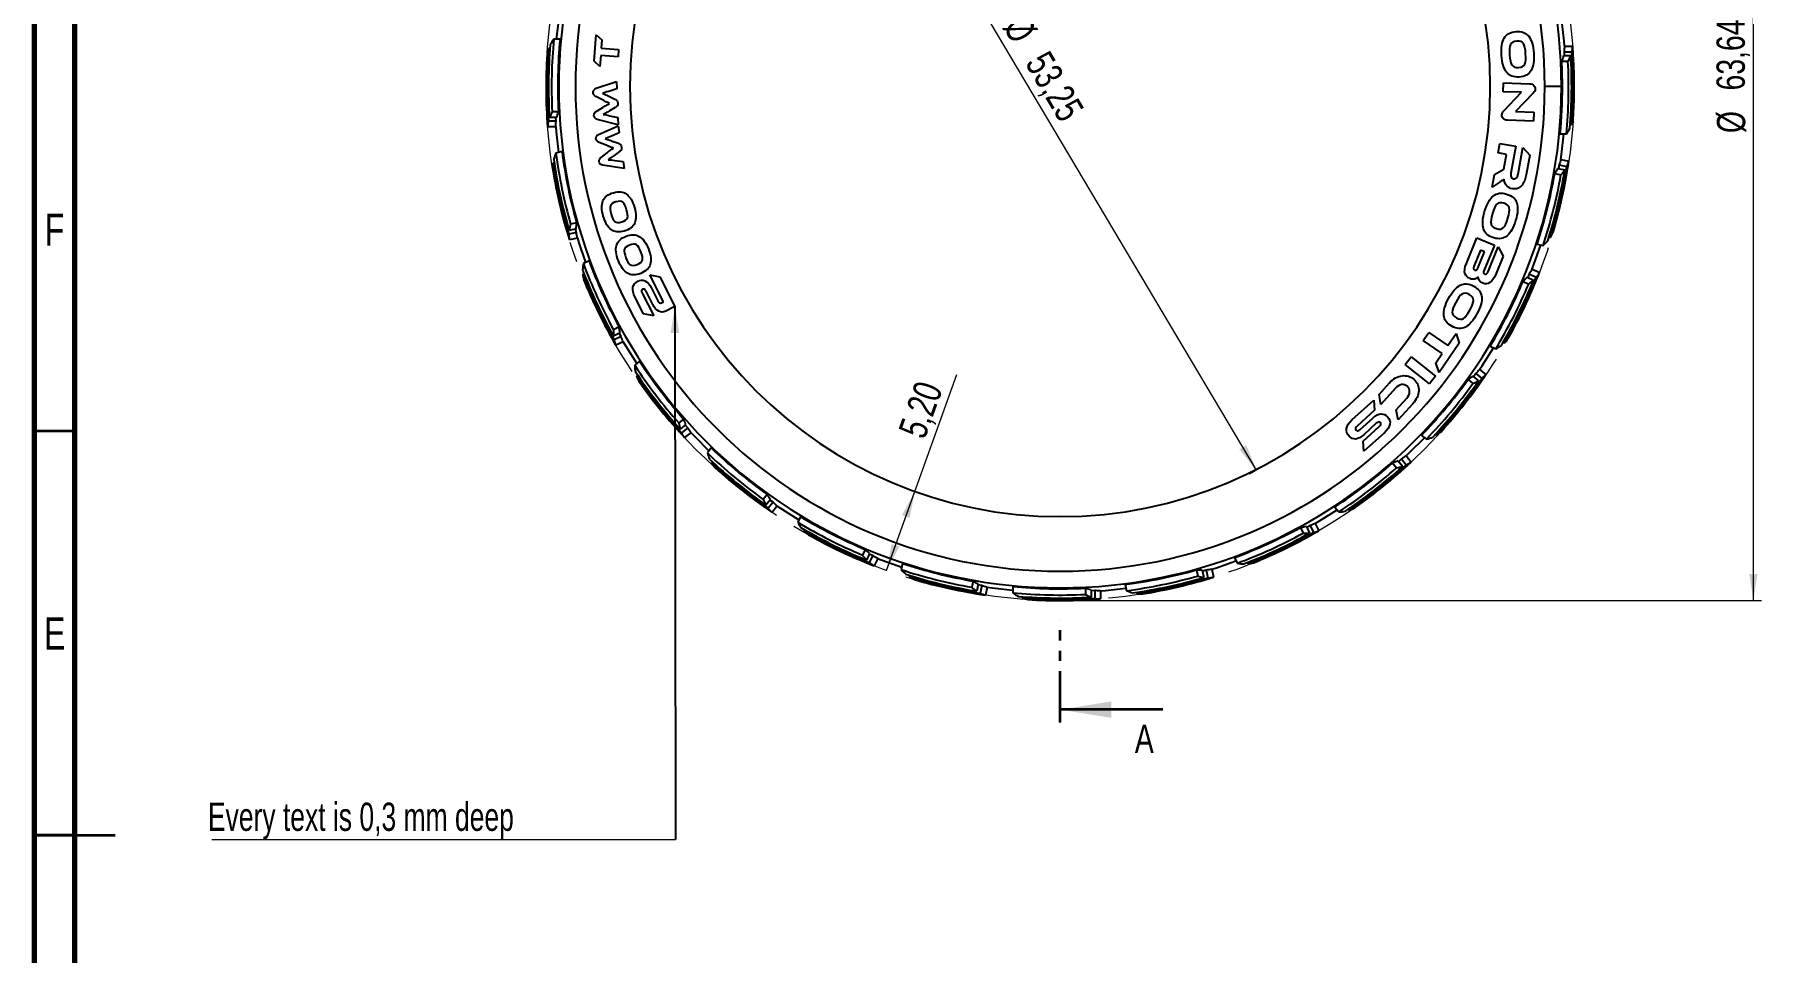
# Model space of a CAD drawing. Header units: millimetres. Extents: x 15 to 589, y 5 to 415.
# Drawn here: x 15 to 228.8, y 195.5 to 309.1 of the extents above; entities that cross this region are included whole.
import ezdxf

# ---------------------------------------------------------------- set-up
doc = ezdxf.new("R2010")
doc.units = ezdxf.units.MM
doc.linetypes.add('CENTERX2', pattern=[20.32, 12.7, -2.54, 2.54, -2.54])
doc.linetypes.add('PHANTOM', pattern=[12.7, 6.35, -1.27, 1.27, -1.27, 1.27, -1.27])
doc.styles.add('SLDTEXTSTYLE0', font='TXT', dxfattribs={"width": 0.75})
doc.styles.add('SLDTEXTSTYLE4', font='TXT', dxfattribs={"width": 0.7})
doc.dimstyles.new('SLDDIMSTYLE0', dxfattribs={"dimtxt": 3.5, "dimasz": 3.302, "dimexe": 0, "dimexo": 0.0625, "dimgap": 0.875, "dimtad": 1, "dimlfac": 0.5, "dimrnd": 1e-09, "dimzin": 12, "dimdsep": 46, "dimtxsty": 'SLDTEXTSTYLE0', "dimsah": 1, "dimcen": 0.09, "dimadec": 0, "dimazin": 3, "dimtfac": 1, "dimtofl": 0, "dimtmove": 0, "dimatfit": 3, "dimfxl": 0, "dimfrac": 2, "dimtolj": 1, "dimtzin": 12, "dimarcsym": 0})
doc.dimstyles.new('SLDDIMSTYLE1', dxfattribs={"dimtxt": 0.18, "dimasz": 3.302, "dimexe": 0, "dimexo": 0.0625, "dimgap": 0, "dimtad": 0, "dimtih": 1, "dimtoh": 1, "dimdec": 0, "dimrnd": 1e-09, "dimzin": 0, "dimdsep": 46, "dimtxsty": 'Standard', "dimsah": 1, "dimcen": 0.09, "dimadec": 0, "dimazin": 0, "dimtfac": 3.302, "dimtdec": 0, "dimtofl": 0, "dimtmove": 0, "dimatfit": 3, "dimfxl": 0, "dimfrac": 2, "dimtolj": 1, "dimtzin": 0, "dimarcsym": 0})

# ---------------------------------------------------------------- blocks, each defined once
blk = doc.blocks.new('_D')
at = {"color": 7, "linetype": 'Continuous', "lineweight": 0}
for p, q in [((142.96, 366.32), (228.79, 366.32)), ((227.79, 239.04), (227.79, 366.32)), ((142.96, 239.04), (228.79, 239.04))]:
    blk.add_line(p, q, dxfattribs=at)
at = {"color": 7, "linetype": 'Continuous', "lineweight": 18}
for points in [[(227.79, 366.32), (227.28, 363.02), (228.3, 363.02)], [(227.79, 239.04), (228.3, 242.34), (227.28, 242.34)]]:
    blk.add_solid(points, dxfattribs=at)
at = {"color": 7, "linetype": 'Continuous', "lineweight": 18, "char_height": 3.5, "attachment_point": 1, "rotation": 90, "style": 'SLDTEXTSTYLE0'}
for s, insert in [('63,64', (223.23, 302.2)), ('%%c', (223.28, 296.92))]:
    blk.add_mtext(s, dxfattribs=dict(at, insert=insert))
blk = doc.blocks.new('_D_1')
at = {"color": 7, "linetype": 'Continuous', "lineweight": 0}
for q in [(129.18, 267.05), (123.98, 252.56)]:
    blk.add_line((120.47, 242.78), q, dxfattribs=at)
at = {"color": 7, "linetype": 'Continuous', "lineweight": 18}
for points in [[(123.98, 252.56), (122.39, 249.62), (123.35, 249.28)], [(120.47, 242.78), (122.07, 245.71), (121.11, 246.06)]]:
    blk.add_solid(points, dxfattribs=at)
at = {"color": 7, "linetype": 'Continuous', "lineweight": 18, "insert": (121.88, 260.05), "char_height": 3.5, "attachment_point": 1, "rotation": 70.2644, "style": 'SLDTEXTSTYLE0'}
blk.add_mtext('5,20', dxfattribs=at)
blk = doc.blocks.new('_D_2')
at = {"color": 7, "linetype": 'Continuous', "lineweight": 0}
for p, q in [((113.9, 347.95), (111.01, 346.23)), ((166.27, 255.18), (111.87, 346.74)), ((168.31, 256.39), (165.41, 254.67))]:
    blk.add_line(p, q, dxfattribs=at)
at = {"color": 7, "linetype": 'Continuous', "lineweight": 18}
for points in [[(111.87, 346.74), (113.12, 343.64), (113.99, 344.16)], [(166.27, 255.18), (165.02, 258.28), (164.15, 257.76)]]:
    blk.add_solid(points, dxfattribs=at)
at = {"color": 7, "linetype": 'Continuous', "lineweight": 18, "char_height": 3.5, "attachment_point": 1, "rotation": 300.7193, "style": 'SLDTEXTSTYLE0'}
for s, insert in [('%%c', (137.83, 311.88)), ('53,25', (140.57, 307.37))]:
    blk.add_mtext(s, dxfattribs=dict(at, insert=insert))
blk = doc.blocks.new('SW_NOTE_0_2')
at = {"color": 0, "linetype": 'Continuous', "lineweight": 0}
blk.add_line((-57.42, 0), (0, 0), dxfattribs=at)
at = {"color": 0, "linetype": 'Continuous', "lineweight": 0, "insert": (-57.89, 4.57), "char_height": 3.5, "attachment_point": 1, "style": 'SLDTEXTSTYLE4'}
blk.add_mtext('Every text is 0,3 mm deep', dxfattribs=at)

msp = doc.modelspace()

# ---------------------------------------------------------------- linework, layer by layer
at = {"color": 7, "linetype": 'Continuous', "lineweight": 70}
for p, q in [((15, 5), (15, 415)), ((20, 10), (20, 410))]:
    msp.add_line(p, q, dxfattribs=at)
at = {"color": 7, "linetype": 'Continuous', "lineweight": 25}
for p, q in [((80.05793, 308.55), (79.28216, 308.55)), ((84.27915, 305.81695), (84.53548, 309.10443)), ((84.53548, 309.10443), (85.24302, 308.46529)), ((85.24302, 308.46529), (85.16239, 307.43114)), ((78.80607, 307.38624), (78.63729, 307.38624)), ((84.98669, 305.17781), (84.27915, 305.81695)), ((85.09262, 306.5364), (84.98669, 305.17781)), ((87.23443, 306.3694), (85.09262, 306.5364)), ((85.16239, 307.43114), (87.30419, 307.26414)), ((87.30419, 307.26414), (87.23443, 306.3694)), ((204.06741, 305.81187), (204.84073, 305.81187)), ((204.2738, 306.51718), (205.17928, 306.51718)), ((204.35392, 306.97563), (204.38379, 306.51718)), ((204.35392, 306.97563), (205.31851, 306.97563)), ((204.39415, 307.68094), (205.40889, 307.68094)), ((85.31757, 301.02898), (84.47439, 301.46283)), ((84.52838, 302.46218), (87.05148, 303.29239)), ((87.08514, 302.39811), (86.08421, 302.08822)), ((86.11205, 301.48375), (86.85582, 301.12248)), ((87.05148, 303.29239), (87.08514, 302.39811)), ((196.823, 302.04742), (196.85956, 303.13494)), ((199.09629, 301.97099), (196.823, 302.04742)), ((196.85956, 303.13494), (200.06792, 303.02707)), ((196.88895, 299.67098), (199.09629, 301.97099)), ((200.54473, 301.87481), (198.33738, 299.5748)), ((204.02331, 302.68094), (201.96681, 302.68094)), ((79.85921, 299.55), (79.08589, 299.55)), ((84.54437, 299.60313), (85.34757, 300.0964)), ((86.89464, 300.09101), (86.17513, 299.67213)), ((198.33738, 299.5748), (200.61068, 299.49837)), ((200.61068, 299.49837), (200.574, 298.40746)), ((79.53247, 297.68094), (78.51773, 297.68094)), ((79.5727, 298.38624), (78.60811, 298.38624)), ((79.65282, 298.84469), (78.74734, 298.84469)), ((79.5727, 298.38624), (79.54283, 298.84469)), ((87.25234, 297.95464), (84.6734, 298.60813)), ((84.83434, 296.75638), (87.26247, 297.83318)), ((86.19779, 299.07001), (87.21926, 298.83368)), ((87.21926, 298.83368), (87.25234, 297.95464)), ((87.26247, 297.83318), (87.38481, 296.94667)), ((200.574, 298.40746), (197.36903, 298.51521)), ((205.12055, 297.97563), (205.28933, 297.97563)), ((85.76204, 295.40868), (84.87992, 295.75661)), ((87.38481, 296.94667), (86.41964, 296.53886)), ((86.5074, 295.94015), (87.28338, 295.65457)), ((196.21217, 294.46066), (196.42179, 295.63876)), ((196.42179, 295.63876), (198.37084, 295.29197)), ((198.37084, 295.29197), (197.78057, 291.97458)), ((198.65163, 291.81959), (199.2419, 295.13698)), ((199.2419, 295.13698), (200.09594, 294.18967)), ((203.86869, 296.81187), (204.64446, 296.81187)), ((79.34253, 293.21446), (79.17797, 293.17691)), ((80.30404, 294.62761), (79.54771, 294.45498)), ((85.13434, 293.91307), (85.88456, 294.4837)), ((87.99271, 292.5418), (85.3616, 292.93581)), ((87.42449, 294.63206), (86.75017, 294.14376)), ((86.83255, 293.54687), (87.87245, 293.41321)), ((87.87245, 293.41321), (87.99271, 292.5418)), ((197.22006, 294.28132), (196.21217, 294.46066)), ((196.89761, 292.46911), (197.22006, 294.28132)), ((200.09594, 294.18967), (199.66006, 291.74001)), ((203.74532, 292.98473), (203.67242, 292.53113)), ((203.74532, 292.98473), (204.68572, 292.77009)), ((203.94148, 293.66341), (204.93079, 293.43761)), ((195.458, 290.22215), (195.73829, 291.7974)), ((196.32301, 290.78783), (195.458, 290.22215)), ((195.73829, 291.7974), (196.89761, 292.46911)), ((203.20703, 291.91391), (203.96096, 291.74183)), ((203.56519, 292.55561), (204.44797, 292.35412)), ((82.09262, 284.6107), (81.15222, 284.39606)), ((82.06872, 285.07549), (81.18594, 284.874)), ((82.11299, 285.80904), (81.35906, 285.63696)), ((82.09262, 284.6107), (81.96149, 285.05101)), ((82.21035, 283.91413), (81.22104, 283.68833)), ((192.26501, 280.78989), (193.56597, 283.93115)), ((194.02628, 282.438), (193.18319, 280.40229)), ((193.56597, 283.93115), (195.74261, 283.02969)), ((193.67489, 280.19865), (194.51798, 282.23437)), ((194.51798, 282.23437), (194.02628, 282.438)), ((195.74261, 283.02969), (194.43258, 279.86651)), ((194.90236, 279.67195), (196.2124, 282.83513)), ((196.2124, 282.83513), (196.83256, 281.70139)), ((201.0106, 283.18378), (201.76693, 283.01115)), ((202.49003, 284.03979), (202.65459, 284.00223)), ((83.642, 281.10904), (82.94305, 280.77245)), ((196.83256, 281.70139), (195.85198, 279.3337)), ((200.38097, 280.09805), (201.29523, 279.65777)), ((83.01905, 279.51738), (82.86697, 279.44414)), ((92.86259, 276.04302), (91.15796, 279.3632)), ((91.15796, 279.3632), (92.396, 279.13384)), ((92.396, 279.13384), (94.27713, 275.46988)), ((199.27563, 278.55585), (199.97237, 278.22032)), ((199.7676, 279.10176), (200.58342, 278.70889)), ((200.03871, 279.48005), (199.8667, 279.05404)), ((200.03871, 279.48005), (200.90777, 279.06153)), ((90.40754, 274.53107), (89.37176, 276.54851)), ((90.22559, 277.08976), (91.65462, 274.30636)), ((91.54577, 275.69846), (90.70507, 277.33593)), ((91.33697, 277.78992), (92.17612, 276.15546)), ((92.61229, 275.91451), (92.86259, 276.04302)), ((91.65462, 274.30636), (90.40754, 274.53107)), ((94.27713, 275.46988), (93.14929, 274.89084)), ((87.36791, 272.9141), (86.67117, 272.57857)), ((87.48798, 272.18909), (86.67217, 271.79622)), ((87.61471, 271.74128), (86.74565, 271.32276)), ((87.61471, 271.74128), (87.38889, 272.14137)), ((186.91579, 271.2488), (187.59384, 272.23476)), ((187.59384, 272.23476), (189.95401, 270.61167)), ((189.95401, 270.61167), (190.98357, 272.10878)), ((190.98357, 272.10878), (191.37325, 270.89867)), ((87.88449, 271.08837), (86.97023, 270.64808)), ((189.27597, 269.62571), (186.91579, 271.2488)), ((188.49227, 268.48612), (189.27597, 269.62571)), ((191.37325, 270.89867), (188.88196, 267.27602)), ((195.19164, 270.53335), (195.89059, 270.19676)), ((196.82446, 271.0387), (196.97653, 270.96547)), ((89.90443, 268.67218), (89.29791, 268.1885)), ((184.67292, 268.26046), (185.41359, 269.20029)), ((187.71341, 265.8643), (184.67292, 268.26046)), ((185.41359, 269.20029), (188.45407, 266.80414)), ((188.88196, 267.27602), (188.49227, 268.48612)), ((193.89116, 267.6651), (194.68452, 267.03242)), ((89.65129, 266.9818), (89.51932, 266.87656)), ((181.45266, 264.56882), (182.75368, 266.0111)), ((183.4937, 265.34356), (181.67726, 263.32991)), ((188.45407, 266.80414), (187.71341, 265.8643)), ((192.47036, 266.40753), (193.07496, 265.92537)), ((193.07147, 266.83028), (193.77941, 266.26572)), ((193.41995, 267.13875), (193.15746, 266.7617)), ((193.41995, 267.13875), (194.1741, 266.53734)), ((178.13728, 261.4392), (180.80444, 263.86215)), ((180.80444, 263.86215), (180.905, 262.60706)), ((181.67726, 263.32991), (181.45266, 264.56882)), ((183.57958, 262.65022), (184.8806, 264.09249)), ((185.62816, 263.41814), (183.81173, 261.4045)), ((95.36048, 261.5118), (94.75587, 261.02964)), ((95.63887, 260.83169), (94.93093, 260.26713)), ((180.905, 262.60706), (178.73715, 260.63771)), ((179.11324, 260.22371), (180.67389, 261.64146)), ((181.10349, 260.99212), (179.54534, 259.57665)), ((183.81173, 261.4045), (183.57958, 262.65022)), ((95.86206, 260.4233), (95.10792, 259.82189)), ((96.27036, 259.84679), (95.477, 259.2141)), ((95.86206, 260.4233), (95.55287, 260.76311)), ((179.47871, 258.78793), (181.46591, 260.59318)), ((179.58611, 257.52532), (179.47871, 258.78793)), ((182.07512, 259.78643), (179.58611, 257.52532)), ((186.70358, 259.49494), (187.31011, 259.01125)), ((188.40791, 259.62429), (188.53988, 259.51904)), ((98.77732, 257.94067), (98.29363, 257.33414)), ((184.22095, 256.57969), (183.88114, 256.2705)), ((184.22095, 256.57969), (184.82236, 255.82554)), ((184.79746, 256.98799), (185.43014, 256.19463)), ((98.90666, 256.23633), (98.80142, 256.10437)), ((183.13245, 256.0781), (183.6146, 255.47349)), ((183.81256, 256.35649), (184.37712, 255.64855)), ((105.6899, 252.17389), (105.20774, 251.56928)), ((106.11265, 251.57278), (105.54809, 250.86484)), ((106.42112, 251.22429), (105.81972, 250.47015)), ((106.42112, 251.22429), (106.04407, 251.48678)), ((106.94747, 250.75309), (106.31479, 249.95973)), ((175.97206, 250.62206), (176.45575, 250.01553)), ((177.66244, 250.36891), (177.76769, 250.23694)), ((109.81573, 249.45261), (109.47913, 248.75366)), ((171.73014, 248.08554), (172.06568, 247.3888)), ((172.45515, 248.20561), (172.84803, 247.38979)), ((172.90297, 248.33233), (172.50288, 248.10651)), ((172.90297, 248.33233), (173.32149, 247.46327)), ((173.55588, 248.60211), (173.99616, 247.68786)), ((110.32108, 247.81979), (110.24784, 247.66772)), ((117.83823, 245.36862), (117.50269, 244.67187)), ((118.38414, 244.87664), (117.99126, 244.06083)), ((118.76242, 244.60554), (118.33642, 244.77755)), ((118.76242, 244.60554), (118.3439, 243.73648)), ((119.38043, 244.26327), (118.94015, 243.34902)), ((163.5352, 244.35962), (163.8718, 243.66068)), ((165.12687, 243.73668), (165.20011, 243.5846)), ((122.46615, 243.63364), (122.29353, 242.87732)), ((123.32217, 242.15421), (123.28461, 241.98965)), ((158.83521, 242.83061), (159.00729, 242.07668)), ((159.56876, 242.78634), (159.77025, 241.90356)), ((160.03354, 242.81025), (159.59323, 242.67912)), ((160.03354, 242.81025), (160.24818, 241.86984)), ((160.73012, 242.92797), (160.95592, 241.93867)), ((131.19628, 241.43722), (131.0242, 240.68328)), ((131.83798, 241.07906), (131.63649, 240.19627)), ((132.26711, 240.89893), (131.81351, 240.97183)), ((132.26711, 240.89893), (132.05247, 239.95853)), ((132.94578, 240.70276), (132.71998, 239.71346)), ((136.09424, 240.77556), (136.09424, 239.99978)), ((137.258, 239.5237), (137.258, 239.35491)), ((145.09424, 240.57684), (145.09424, 239.80351)), ((145.79955, 240.37045), (145.79955, 239.46497)), ((146.258, 240.29033), (145.79955, 240.26046)), ((146.258, 240.29033), (146.258, 239.32574)), ((146.96331, 240.2501), (146.96331, 239.23535)), ((150.01664, 241.02166), (150.18926, 240.26534)), ((151.42978, 240.06015), (151.46734, 239.89559))]:
    msp.add_line(p, q, dxfattribs=at)
at = {"color": 7, "linetype": 'Continuous', "lineweight": 35}
for p, q in [((20, 260), (15, 260)), ((154.66331, 225.53377), (141.96331, 225.53377)), ((15, 210), (25, 210)), ((20, 210), (15, 210))]:
    msp.add_line(p, q, dxfattribs=at)
at = {"color": 7, "linetype": 'PHANTOM', "lineweight": 35}
msp.add_line((141.96331, 223.94627), (141.96331, 236.65262), dxfattribs=at)
at = {"color": 7, "linetype": 'Continuous', "lineweight": 25, "flags": 128}
for points in [[(79.97383, 311.70105), (79.88794, 311.08962), (79.59656, 308.55)], [(204.40575, 307.68094), (204.35343, 308.29615), (204.07239, 310.83693)], [(79.52087, 297.68094), (79.57319, 297.06572), (79.85424, 294.52494)], [(203.95279, 293.66083), (204.03868, 294.27226), (204.33006, 296.81187)], [(82.19904, 283.91155), (82.38694, 283.3234), (83.22632, 280.90886)], [(200.39142, 280.09302), (200.61122, 280.67001), (201.46041, 283.08111)], [(87.87404, 271.08333), (88.1881, 270.55175), (89.54372, 268.38452)], [(193.90022, 267.65787), (194.2429, 268.17148), (195.60732, 270.33317)], [(96.2613, 259.83956), (96.68578, 259.39118), (98.48966, 257.57995)], [(184.80469, 256.97892), (185.25307, 257.4034), (187.0643, 259.20728)], [(106.94025, 250.74403), (107.45386, 250.40135), (109.61555, 249.03693)], [(173.56091, 248.59167), (174.0925, 248.90573), (176.25972, 250.26134)], [(119.3754, 244.25283), (119.95238, 244.03303), (122.36349, 243.18384)], [(160.7327, 242.91667), (161.32085, 243.10457), (163.73538, 243.94394)], [(132.9432, 240.69146), (133.55463, 240.60556), (136.09424, 240.31418)], [(146.96331, 240.2385), (147.57852, 240.29082), (150.1193, 240.57186)]]:
    msp.add_lwpolyline(points, dxfattribs=at)
at = {"color": 7, "linetype": 'CENTERX2', "lineweight": 18}
msp.add_circle((141.96331, 302.68094), 63.6423, dxfattribs=at)
at = {"color": 7, "linetype": 'Continuous', "lineweight": 25}
for centre, radius, start, end in [((141.96331, 302.68094), 62.06, 0, 270), ((141.96331, 302.68094), 60.0035, 0, 180), ((141.96331, 302.68094), 53.25, 0, 180), ((83.57944, 305.37757), 5.34144, 143.563723, 152.4912615), ((141.96331, 302.68094), 62.95532, 174.6507826, 182.8506458), ((141.96331, 302.68094), 62.18297, 174.5841445, 182.8860825), ((141.96331, 302.68094), 63.6423, 176.3965118, 184.5060349), ((82.08484, 306.07695), 3.6878, 159.2044183, 170.5736101), ((141.96331, 302.68094), 63.5006, 175.7505658, 183.8780063), ((141.96331, 302.68094), 63.33227, 175.3232318, 183.472718), ((141.96331, 302.68094), 62.18297, 0, 2.8860825), ((141.96331, 302.68094), 62.95532, 354.6507826, 2.8506458), ((200.96877, 308.10431), 4.49971, 329.371838, 339.3462733), ((141.96331, 302.68094), 63.33227, 355.3232318, 3.472718), ((141.96331, 302.68094), 63.5006, 355.7505658, 3.8780063), ((201.9987, 307.7595), 3.4111, 346.7147369, 358.6803114), ((141.96331, 302.68094), 63.6423, 356.3965118, 4.5060349), ((141.96331, 302.68094), 60.0035, 180, 0), ((141.96331, 302.68094), 53.25, 180, 0), ((141.96331, 302.68094), 62.06, 270, 0), ((141.96331, 302.68094), 62.18297, 354.5841445, 0), ((82.95785, 297.25756), 4.49971, 149.371838, 159.3462733), ((81.92792, 297.60238), 3.4111, 166.7147369, 178.6803114), ((200.34718, 299.9843), 5.34144, 323.563723, 332.4912615), ((201.84179, 299.28492), 3.6878, 339.2044183, 350.5736101), ((82.83048, 292.66763), 3.68784, 172.0623475, 183.4313645), ((141.96331, 302.68094), 63.5006, 188.6077086, 196.7351491), ((84.44285, 292.31845), 5.34108, 156.4206053, 165.3487485), ((141.96331, 302.68094), 63.33227, 188.1803747, 196.3298608), ((141.96331, 302.68094), 62.95532, 187.5079254, 195.7077887), ((141.96331, 302.68094), 62.18297, 187.4412873, 195.7432254), ((141.96331, 302.68094), 63.6423, 343.5393689, 351.6488921), ((201.62352, 294.2731), 3.41117, 333.8569946, 345.8223763), ((141.96331, 302.68094), 63.6423, 189.2536546, 197.3631778), ((141.96331, 302.68094), 62.18297, 341.7270016, 350.0289396), ((141.96331, 302.68094), 62.95532, 341.7936397, 349.993503), ((141.96331, 302.68094), 63.33227, 342.466089, 350.6155751), ((141.96331, 302.68094), 63.5006, 342.8934229, 351.0208634), ((200.69615, 294.83847), 4.49979, 316.514321, 326.488603), ((84.56349, 284.3706), 3.41136, 179.5723209, 191.5369532), ((85.64384, 284.26361), 4.49949, 162.2283981, 172.2033503), ((199.58432, 286.04608), 3.68835, 326.3487234, 337.7161779), ((198.2836, 287.05998), 5.34103, 310.7063516, 319.6345564), ((88.19042, 279.77881), 5.34062, 169.2774337, 178.2063277), ((141.96331, 302.68094), 62.95532, 200.3650683, 208.5649316), ((141.96331, 302.68094), 62.18297, 200.2984302, 208.6003682), ((141.96331, 302.68094), 63.33227, 201.0375175, 209.1870037), ((86.54132, 279.76041), 3.68793, 184.9195825, 196.2883202), ((141.96331, 302.68094), 63.5006, 201.4648515, 209.592292), ((141.96331, 302.68094), 63.6423, 202.1107975, 210.2203207), ((141.96331, 302.68094), 62.18297, 328.8698587, 337.1717968), ((141.96331, 302.68094), 62.95532, 328.9364969, 337.1363601), ((141.96331, 302.68094), 63.33227, 329.6089461, 337.7584323), ((141.96331, 302.68094), 63.5006, 330.0362801, 338.1637206), ((141.96331, 302.68094), 63.6423, 330.6822261, 338.7917492), ((197.47859, 281.96565), 4.49961, 303.6571817, 313.6318424), ((198.25671, 281.20828), 3.41126, 321.0004607, 332.9654577), ((91.15424, 272.19309), 4.49961, 175.0854899, 185.060197), ((194.43836, 273.64101), 3.68793, 313.4906736, 324.8594092), ((90.07657, 272.05684), 3.41085, 192.4283882, 204.3948078), ((193.39561, 274.91908), 5.3409, 297.8491244, 306.7775611), ((141.96331, 302.68094), 62.95532, 213.2222111, 221.4220744), ((94.63478, 268.38742), 5.34057, 182.1346603, 191.0636182), ((141.96331, 302.68094), 63.33227, 213.8946604, 222.0441466), ((141.96331, 302.68094), 62.18297, 213.155573, 221.4575111), ((141.96331, 302.68094), 63.5006, 214.3219944, 222.4494349), ((93.03156, 268.00267), 3.68835, 197.7771946, 209.1446361), ((141.96331, 302.68094), 63.6423, 214.9679404, 223.0774635), ((141.96331, 302.68094), 62.18297, 316.0127159, 324.3146539), ((141.96331, 302.68094), 62.95532, 316.079354, 324.2792173), ((141.96331, 302.68094), 63.33227, 316.7518033, 324.9012894), ((141.96331, 302.68094), 63.5006, 317.1791372, 325.3065777), ((141.96331, 302.68094), 63.6423, 317.8250832, 325.9346064), ((191.47718, 270.1316), 4.49947, 290.7998286, 300.7748498), ((192.06717, 269.22023), 3.4113, 308.1432667, 320.1081347), ((99.21207, 261.65135), 4.49936, 187.9423426, 197.9175719), ((98.19242, 261.27904), 3.41137, 205.2865691, 217.2511759), ((185.92848, 264.17035), 5.34089, 284.9922076, 293.9206428), ((186.6604, 262.6927), 3.68843, 300.634563, 312.0017816), ((141.96331, 302.68094), 62.95532, 226.079354, 234.2792173), ((103.45272, 258.71576), 5.34089, 194.9922076, 203.9206428), ((141.96331, 302.68094), 63.33227, 226.7518033, 234.9012894), ((141.96331, 302.68094), 62.18297, 226.0127159, 234.3146539), ((141.96331, 302.68094), 63.5006, 227.1791372, 235.3065777), ((101.97507, 257.98384), 3.68843, 210.634563, 222.0017816), ((141.96331, 302.68094), 63.6423, 227.8250832, 235.9346064), ((141.96331, 302.68094), 62.18297, 303.155573, 311.4575111), ((141.96331, 302.68094), 62.95532, 303.2222111, 311.4220744), ((141.96331, 302.68094), 63.33227, 303.8946604, 312.0441466), ((141.96331, 302.68094), 63.5006, 304.3219944, 312.4494349), ((141.96331, 302.68094), 63.6423, 304.9679404, 313.0774635), ((182.9929, 259.92969), 4.49936, 277.9423426, 287.9175719), ((183.36521, 258.91004), 3.41137, 295.2865691, 307.2511759), ((109.41397, 253.16706), 4.49947, 200.7998286, 210.7748498), ((108.5026, 252.57707), 3.4113, 218.1432667, 230.1081347), ((176.64157, 253.74918), 3.68835, 287.7771946, 299.1446361), ((141.96331, 302.68094), 62.95532, 238.9364969, 247.1363601), ((114.20145, 251.24863), 5.3409, 207.8491244, 216.7775611), ((141.96331, 302.68094), 62.18297, 238.8698587, 247.1717968), ((141.96331, 302.68094), 63.33227, 239.6089461, 247.7584323), ((141.96331, 302.68094), 62.18297, 290.2984302, 298.6003682), ((176.25682, 255.3524), 5.34057, 272.1346603, 281.0636182), ((112.92339, 250.20589), 3.68793, 223.4906736, 234.8594092), ((141.96331, 302.68094), 63.5006, 240.0362801, 248.1637206), ((141.96331, 302.68094), 63.6423, 240.6822261, 248.7917492), ((141.96331, 302.68094), 62.95532, 290.3650683, 298.5649316), ((141.96331, 302.68094), 63.33227, 291.0375175, 299.1870037), ((141.96331, 302.68094), 63.5006, 291.4648515, 299.592292), ((141.96331, 302.68094), 63.6423, 292.1107975, 300.2203207), ((172.45115, 251.87186), 4.49961, 265.0854899, 275.060197), ((172.5874, 250.79419), 3.41085, 282.4283882, 294.3948078), ((121.24803, 247.16566), 4.49961, 213.6571817, 223.6318424), ((120.49066, 246.38754), 3.41126, 231.0004607, 242.9654577), ((141.96331, 302.68094), 62.95532, 251.7936397, 259.993503), ((126.34236, 246.36064), 5.34103, 220.7063516, 229.6345564), ((141.96331, 302.68094), 62.18297, 251.7270016, 260.0289396), ((141.96331, 302.68094), 63.33227, 252.466089, 260.6155751), ((141.96331, 302.68094), 63.5006, 252.8934229, 261.0208634), ((125.32846, 245.05993), 3.68835, 236.3487234, 247.7161779), ((141.96331, 302.68094), 63.6423, 253.5393689, 261.6488921), ((141.96331, 302.68094), 62.18297, 277.4412873, 285.7432254), ((141.96331, 302.68094), 62.95532, 277.5079254, 285.7077887), ((141.96331, 302.68094), 63.33227, 278.1803747, 286.3298608), ((141.96331, 302.68094), 63.5006, 278.6077086, 286.7351491), ((141.96331, 302.68094), 63.6423, 279.2536546, 287.3631778), ((160.38064, 246.36146), 4.49949, 252.2283981, 262.2033503), ((160.27365, 245.28111), 3.41136, 269.5723209, 281.5369532), ((164.86544, 248.90805), 5.34062, 259.2774337, 268.2063277), ((164.88384, 247.25895), 3.68793, 274.9195825, 286.2883202), ((134.12084, 243.94809), 4.49979, 226.514321, 236.488603), ((133.55547, 243.02073), 3.41117, 243.8569946, 255.8223763), ((141.96331, 302.68094), 62.18297, 264.5841445, 272.8860825), ((141.96331, 302.68094), 62.95532, 264.6507826, 272.8506458), ((139.26668, 244.29707), 5.34144, 233.563723, 242.4912615), ((141.96331, 302.68094), 63.33227, 265.3232318, 273.472718), ((147.38669, 243.67548), 4.49971, 239.371838, 249.3462733), ((152.3258, 245.16047), 5.34108, 246.4206053, 255.3487485), ((151.97662, 243.5481), 3.68784, 262.0623475, 273.4313645), ((141.96331, 302.68094), 63.5006, 265.7505658, 273.8780063), ((138.5673, 242.80246), 3.6878, 249.2044183, 260.5736101), ((141.96331, 302.68094), 63.6423, 266.3965118, 274.5060349), ((147.04187, 242.64555), 3.4111, 256.7147369, 268.6803114)]:
    msp.add_arc(centre, radius, start, end, dxfattribs=at)
for points, knots in [([(196.61283, 306.53985), (196.54613, 307.48439), (196.65633, 308.20185), (197.23048, 309.18258), (197.72005, 309.45219), (198.41211, 309.50106)], [0, 0, 0, 0, 0.5, 0.5, 1, 1, 1, 1]), ([(198.49592, 308.31419), (198.08113, 308.2849), (197.84048, 308.15576), (197.58372, 307.62109), (197.57477, 307.2104), (197.61711, 306.61077)], [0, 0, 0, 0, 0.5, 0.5, 1, 1, 1, 1]), ([(198.41211, 309.50106), (199.09967, 309.54961), (199.62005, 309.35074), (200.32648, 308.45817), (200.53636, 307.76388), (200.6029, 306.8216)], [0, 0, 0, 0, 0.5, 0.5, 1, 1, 1, 1]), ([(199.59862, 306.75068), (199.55627, 307.35032), (199.48914, 307.75564), (199.1643, 308.24924), (198.91071, 308.34347), (198.49592, 308.31419)], [0, 0, 0, 0, 0.5, 0.5, 1, 1, 1, 1]), ([(198.81062, 303.85749), (198.11855, 303.80862), (197.59591, 304.00733), (196.88948, 304.8999), (196.67953, 305.59531), (196.61283, 306.53985)], [0, 0, 0, 0, 0.5, 0.5, 1, 1, 1, 1]), ([(197.61711, 306.61077), (197.65977, 306.00662), (197.72626, 305.60239), (198.05561, 305.10911), (198.31202, 305.01507), (198.72681, 305.04436)], [0, 0, 0, 0, 0.5, 0.5, 1, 1, 1, 1]), ([(198.72681, 305.04436), (199.14159, 305.07365), (199.37943, 305.20259), (199.63169, 305.73694), (199.64128, 306.14654), (199.59862, 306.75068)], [0, 0, 0, 0, 0.5, 0.5, 1, 1, 1, 1]), ([(200.6029, 306.8216), (200.66927, 305.88157), (200.55904, 305.16468), (199.98537, 304.17718), (199.49817, 303.90604), (198.81062, 303.85749)], [0, 0, 0, 0, 0.5, 0.5, 1, 1, 1, 1]), ([(85.29403, 301.85749), (85.3975, 301.8122), (85.51176, 301.7618), (85.76188, 301.65079), (85.92029, 301.57661), (86.11205, 301.48375)], [0, 0, 0, 0, 0.5, 0.5, 1, 1, 1, 1]), ([(200.06792, 303.02707), (200.3254, 303.01842), (200.50729, 302.93034), (200.72962, 302.68318), (200.77657, 302.51597), (200.77095, 302.34883)], [0, 0, 0, 0, 0.5, 0.5, 1, 1, 1, 1]), ([(200.77095, 302.34883), (200.76845, 302.2743), (200.75352, 302.20018), (200.69882, 302.05278), (200.63834, 301.96889), (200.54473, 301.87481)], [0, 0, 0, 0, 0.5, 0.5, 1, 1, 1, 1]), ([(86.19622, 300.599), (86.09294, 300.63922), (85.99052, 300.69049), (85.71078, 300.82243), (85.54586, 300.91206), (85.31757, 301.02898)], [0, 0, 0, 0, 0.5, 0.5, 1, 1, 1, 1]), ([(85.34757, 300.0964), (85.56969, 300.23366), (85.7301, 300.33171), (85.99222, 300.48744), (86.09664, 300.54098), (86.19622, 300.599)], [0, 0, 0, 0, 0.5, 0.5, 1, 1, 1, 1]), ([(86.17513, 299.67213), (85.98261, 299.55973), (85.83189, 299.47476), (85.58957, 299.33335), (85.48923, 299.2842), (85.39278, 299.23308)], [0, 0, 0, 0, 0.5, 0.5, 1, 1, 1, 1]), ([(86.85582, 301.12248), (87.0009, 301.05331), (87.08386, 300.97841), (87.18144, 300.81926), (87.19634, 300.72738), (87.20042, 300.61898)], [0, 0, 0, 0, 0.5, 0.5, 1, 1, 1, 1]), ([(87.20042, 300.61898), (87.20463, 300.5072), (87.19654, 300.41785), (87.1112, 300.25181), (87.0341, 300.17088), (86.89463, 300.09101)], [0, 0, 0, 0, 0.5, 0.5, 1, 1, 1, 1]), ([(196.66273, 299.19696), (196.66531, 299.27375), (196.68029, 299.34956), (196.73507, 299.49922), (196.79549, 299.58141), (196.88895, 299.67098)], [0, 0, 0, 0, 0.5, 0.5, 1, 1, 1, 1]), ([(197.36903, 298.51521), (197.11607, 298.52372), (196.93406, 298.60841), (196.7027, 298.85587), (196.65711, 299.02982), (196.66273, 299.19696)], [0, 0, 0, 0, 0.5, 0.5, 1, 1, 1, 1]), ([(85.65629, 296.23076), (85.76375, 296.19597), (85.88245, 296.15717), (86.14236, 296.07156), (86.30736, 296.01349), (86.5074, 295.94015)], [0, 0, 0, 0, 0.5, 0.5, 1, 1, 1, 1]), ([(86.67907, 295.06814), (86.5723, 295.09789), (86.46529, 295.13873), (86.17383, 295.24223), (86.00081, 295.31502), (85.76204, 295.40868)], [0, 0, 0, 0, 0.5, 0.5, 1, 1, 1, 1]), ([(85.88456, 294.4837), (86.09193, 294.64235), (86.24181, 294.75586), (86.48716, 294.93686), (86.58574, 295.00051), (86.67907, 295.06814)], [0, 0, 0, 0, 0.5, 0.5, 1, 1, 1, 1]), ([(87.28338, 295.65457), (87.43462, 295.60015), (87.52461, 295.53387), (87.63752, 295.3852), (87.66148, 295.29526), (87.67631, 295.1878)], [0, 0, 0, 0, 0.5, 0.5, 1, 1, 1, 1]), ([(87.67631, 295.1878), (87.6916, 295.07699), (87.69243, 294.98727), (87.62401, 294.81358), (87.55534, 294.72539), (87.4245, 294.63205)], [0, 0, 0, 0, 0.5, 0.5, 1, 1, 1, 1]), ([(86.75017, 294.14376), (86.56977, 294.01278), (86.42824, 293.91326), (86.20118, 293.74847), (86.10621, 293.6896), (86.01532, 293.62914)], [0, 0, 0, 0, 0.5, 0.5, 1, 1, 1, 1]), ([(196.91923, 291.23608), (196.8588, 291.18027), (196.78364, 291.11904), (196.60384, 290.98577), (196.48026, 290.89758), (196.32301, 290.78783)], [0, 0, 0, 0, 0.5, 0.5, 1, 1, 1, 1]), ([(197.78057, 291.97458), (197.7481, 291.79214), (197.75861, 291.63188), (197.86557, 291.35577), (197.95906, 291.27487), (198.09255, 291.25111)], [0, 0, 0, 0, 0.5, 0.5, 1, 1, 1, 1]), ([(199.66006, 291.74001), (199.62166, 291.52419), (199.56185, 291.30414), (199.39941, 290.85561), (199.2907, 290.65746), (199.01831, 290.31342), (198.8519, 290.18121), (198.45864, 289.99639), (198.22349, 289.97454), (197.94982, 290.02323)], [0, 0, 0, 0, 0.25, 0.25, 0.5, 0.5, 0.75, 0.75, 1, 1, 1, 1]), ([(85.41408, 286.62072), (85.18994, 287.40984), (85.17587, 288.04661), (85.56789, 289.01545), (85.99741, 289.35182), (86.66045, 289.54014)], [0, 0, 0, 0, 0.5, 0.5, 1, 1, 1, 1]), ([(86.66045, 289.54014), (87.32783, 289.72971), (87.87191, 289.67105), (88.71344, 289.05728), (89.0365, 288.5071), (89.26188, 287.71363)], [0, 0, 0, 0, 0.5, 0.5, 1, 1, 1, 1]), ([(194.52469, 287.229), (194.79176, 288.13745), (195.14536, 288.77137), (196.02562, 289.49013), (196.5785, 289.57198), (197.24412, 289.3763)], [0, 0, 0, 0, 0.5, 0.5, 1, 1, 1, 1]), ([(197.24412, 289.3763), (197.9054, 289.1819), (198.32369, 288.81395), (198.67429, 287.73099), (198.62873, 287.00711), (198.3623, 286.10082)], [0, 0, 0, 0, 0.5, 0.5, 1, 1, 1, 1]), ([(88.00991, 284.78909), (87.34688, 284.60077), (86.80467, 284.66113), (85.96191, 285.27924), (85.63884, 285.82942), (85.41408, 286.62072)], [0, 0, 0, 0, 0.5, 0.5, 1, 1, 1, 1]), ([(86.98276, 288.40537), (86.58277, 288.29176), (86.3702, 288.13858), (86.20062, 287.67694), (86.25412, 287.34797), (86.38255, 286.8958)], [0, 0, 0, 0, 0.5, 0.5, 1, 1, 1, 1]), ([(86.38255, 286.8958), (86.51345, 286.43493), (86.63824, 286.13619), (87.02641, 285.82828), (87.2876, 285.81025), (87.6876, 285.92387)], [0, 0, 0, 0, 0.5, 0.5, 1, 1, 1, 1]), ([(88.29341, 287.43855), (88.16497, 287.89072), (88.0381, 288.19885), (87.64682, 288.50119), (87.38276, 288.51898), (86.98276, 288.40537)], [0, 0, 0, 0, 0.5, 0.5, 1, 1, 1, 1]), ([(87.6876, 285.92387), (88.0876, 286.03748), (88.30303, 286.19088), (88.47573, 286.6581), (88.42431, 286.97768), (88.29341, 287.43855)], [0, 0, 0, 0, 0.5, 0.5, 1, 1, 1, 1]), ([(89.26188, 287.71363), (89.48787, 286.91798), (89.50255, 286.27904), (89.10931, 285.31456), (88.6773, 284.97865), (88.00991, 284.78909)], [0, 0, 0, 0, 0.5, 0.5, 1, 1, 1, 1]), ([(195.64842, 283.94836), (194.9828, 284.14404), (194.56234, 284.51262), (194.21174, 285.59558), (194.25763, 286.32055), (194.52469, 287.229)], [0, 0, 0, 0, 0.5, 0.5, 1, 1, 1, 1]), ([(195.4906, 286.94504), (195.31978, 286.36398), (195.24105, 285.96196), (195.37758, 285.38476), (195.58507, 285.20717), (195.98401, 285.08989)], [0, 0, 0, 0, 0.5, 0.5, 1, 1, 1, 1]), ([(196.90854, 288.23477), (196.5096, 288.35205), (196.23901, 288.315), (195.81183, 287.90353), (195.66014, 287.52177), (195.4906, 286.94504)], [0, 0, 0, 0, 0.5, 0.5, 1, 1, 1, 1]), ([(197.39639, 286.38478), (197.56594, 286.96151), (197.64445, 287.36477), (197.51225, 287.9407), (197.30747, 288.11749), (196.90854, 288.23477)], [0, 0, 0, 0, 0.5, 0.5, 1, 1, 1, 1]), ([(88.22753, 284.14574), (88.87295, 284.40025), (89.42016, 284.39558), (90.31816, 283.86787), (90.69395, 283.35227), (90.99654, 282.58492)], [0, 0, 0, 0, 0.5, 0.5, 1, 1, 1, 1]), ([(198.3623, 286.10082), (198.09651, 285.19671), (197.74307, 284.56334), (196.86089, 283.83807), (196.3097, 283.75396), (195.64842, 283.94836)], [0, 0, 0, 0, 0.5, 0.5, 1, 1, 1, 1]), ([(195.98401, 285.08989), (196.38294, 284.97261), (196.65082, 285.01046), (197.07367, 285.42321), (197.22557, 285.80372), (197.39639, 286.38478)], [0, 0, 0, 0, 0.5, 0.5, 1, 1, 1, 1]), ([(87.27541, 281.11756), (86.97448, 281.8807), (86.89763, 282.51298), (87.1921, 283.51577), (87.58632, 283.89289), (88.22753, 284.14574)], [0, 0, 0, 0, 0.5, 0.5, 1, 1, 1, 1]), ([(88.66028, 283.04833), (88.27345, 282.89579), (88.07704, 282.72238), (87.95385, 282.24626), (88.03956, 281.92417), (88.212, 281.48688)], [0, 0, 0, 0, 0.5, 0.5, 1, 1, 1, 1]), ([(90.05995, 282.21559), (89.88752, 282.65288), (89.73085, 282.94698), (89.31164, 283.20922), (89.04711, 283.20086), (88.66028, 283.04833)], [0, 0, 0, 0, 0.5, 0.5, 1, 1, 1, 1]), ([(89.60661, 280.64851), (89.99344, 280.80105), (90.19268, 280.97496), (90.31842, 281.45695), (90.23571, 281.7699), (90.05995, 282.21559)], [0, 0, 0, 0, 0.5, 0.5, 1, 1, 1, 1]), ([(90.99654, 282.58492), (91.29996, 281.81546), (91.37764, 281.18109), (91.08151, 280.1825), (90.68477, 279.8056), (90.03935, 279.55109)], [0, 0, 0, 0, 0.5, 0.5, 1, 1, 1, 1]), ([(90.03935, 279.55109), (89.39814, 279.29824), (88.85262, 279.30479), (87.95297, 279.8367), (87.57717, 280.35231), (87.27541, 281.11756)], [0, 0, 0, 0, 0.5, 0.5, 1, 1, 1, 1]), ([(88.212, 281.48688), (88.38775, 281.04119), (88.54142, 280.75622), (88.95808, 280.48812), (89.21978, 280.49597), (89.60661, 280.64851)], [0, 0, 0, 0, 0.5, 0.5, 1, 1, 1, 1]), ([(192.70479, 278.90165), (192.40413, 279.02617), (192.18225, 279.21835), (191.99392, 279.81491), (192.03154, 280.22616), (192.26501, 280.78989)], [0, 0, 0, 0, 0.5, 0.5, 1, 1, 1, 1]), ([(89.37176, 276.54851), (89.10339, 277.07121), (89.02026, 277.49786), (89.14864, 278.15821), (89.36199, 278.41064), (89.68365, 278.57579)], [0, 0, 0, 0, 0.5, 0.5, 1, 1, 1, 1]), ([(89.68365, 278.57579), (89.97717, 278.72648), (90.28058, 278.75524), (90.84117, 278.5045), (91.1099, 278.23221), (91.33697, 277.78992)], [0, 0, 0, 0, 0.5, 0.5, 1, 1, 1, 1]), ([(190.05877, 276.44569), (190.51221, 277.27696), (190.99207, 277.82159), (192.00461, 278.33757), (192.56228, 278.30045), (193.17134, 277.96821)], [0, 0, 0, 0, 0.5, 0.5, 1, 1, 1, 1]), ([(193.73375, 279.13593), (193.62297, 278.99837), (193.47702, 278.90288), (193.11479, 278.79606), (192.91775, 278.81345), (192.70479, 278.90165)], [0, 0, 0, 0, 0.5, 0.5, 1, 1, 1, 1]), ([(193.17134, 277.96821), (193.77644, 277.63815), (194.1073, 277.18995), (194.22054, 276.05729), (194.02267, 275.35949), (193.57031, 274.53021)], [0, 0, 0, 0, 0.5, 0.5, 1, 1, 1, 1]), ([(194.27993, 278.33737), (194.06696, 278.42557), (193.93082, 278.559), (193.75708, 278.83642), (193.72536, 278.99754), (193.73375, 279.13593)], [0, 0, 0, 0, 0.5, 0.5, 1, 1, 1, 1]), ([(194.43258, 279.86651), (194.39885, 279.78508), (194.38573, 279.70613), (194.40066, 279.55319), (194.45137, 279.49549), (194.54532, 279.45658)], [0, 0, 0, 0, 0.5, 0.5, 1, 1, 1, 1]), ([(194.54532, 279.45658), (194.63301, 279.42026), (194.70623, 279.42724), (194.8237, 279.5278), (194.8695, 279.59261), (194.90236, 279.67195)], [0, 0, 0, 0, 0.5, 0.5, 1, 1, 1, 1]), ([(190.46207, 273.00147), (189.853, 273.3337), (189.52016, 273.78298), (189.40692, 274.91564), (189.60533, 275.61443), (190.05877, 276.44569)], [0, 0, 0, 0, 0.5, 0.5, 1, 1, 1, 1]), ([(190.94261, 275.96358), (190.65258, 275.43189), (190.49047, 275.05566), (190.50164, 274.46264), (190.6668, 274.24513), (191.03184, 274.046)], [0, 0, 0, 0, 0.5, 0.5, 1, 1, 1, 1]), ([(192.60157, 276.92368), (192.23653, 277.1228), (191.96423, 277.14391), (191.45958, 276.83226), (191.23047, 276.4913), (190.94261, 275.96358)], [0, 0, 0, 0, 0.5, 0.5, 1, 1, 1, 1]), ([(192.68648, 275.01233), (192.97434, 275.54005), (193.13649, 275.91754), (193.12929, 276.50839), (192.96661, 276.72456), (192.60157, 276.92368)], [0, 0, 0, 0, 0.5, 0.5, 1, 1, 1, 1]), ([(193.57031, 274.53021), (193.11904, 273.70291), (192.63945, 273.15878), (191.62366, 272.63685), (191.06716, 272.6714), (190.46207, 273.00147)], [0, 0, 0, 0, 0.5, 0.5, 1, 1, 1, 1]), ([(191.03184, 274.046), (191.39689, 273.84688), (191.6667, 273.82712), (192.16738, 274.14094), (192.39645, 274.48064), (192.68648, 275.01233)], [0, 0, 0, 0, 0.5, 0.5, 1, 1, 1, 1]), ([(182.75368, 266.0111), (182.97922, 266.26113), (183.22507, 266.4586), (183.75738, 266.74843), (184.02435, 266.83858), (184.55994, 266.90936), (184.82255, 266.89008), (185.3374, 266.74218), (185.57099, 266.6106), (185.78074, 266.42138)], [0, 0, 0, 0, 0.25, 0.25, 0.5, 0.5, 0.75, 0.75, 1, 1, 1, 1]), ([(184.94149, 265.56692), (184.73341, 265.75462), (184.48446, 265.8194), (183.97036, 265.73533), (183.71167, 265.5852), (183.4937, 265.34356)], [0, 0, 0, 0, 0.5, 0.5, 1, 1, 1, 1]), ([(184.8806, 264.09249), (185.09857, 264.33413), (185.2171, 264.61145), (185.24154, 265.13114), (185.14621, 265.38225), (184.94149, 265.56692)], [0, 0, 0, 0, 0.5, 0.5, 1, 1, 1, 1]), ([(185.78074, 266.42138), (186.20025, 266.04296), (186.38412, 265.5408), (186.33319, 264.47891), (186.07925, 263.9182), (185.62817, 263.41814)], [0, 0, 0, 0, 0.5, 0.5, 1, 1, 1, 1]), ([(177.7603, 259.38392), (177.49589, 259.67498), (177.36466, 259.99084), (177.47436, 260.6767), (177.70237, 261.04412), (178.13728, 261.4392)], [0, 0, 0, 0, 0.5, 0.5, 1, 1, 1, 1]), ([(180.67389, 261.64146), (181.04524, 261.9788), (181.38665, 262.13401), (181.99959, 262.17179), (182.27355, 262.03826), (182.49541, 261.79404)], [0, 0, 0, 0, 0.5, 0.5, 1, 1, 1, 1]), ([(182.49541, 261.79404), (182.73854, 261.5264), (182.85252, 261.21777), (182.73735, 260.55137), (182.51003, 260.18152), (182.07512, 259.78643)], [0, 0, 0, 0, 0.5, 0.5, 1, 1, 1, 1])]:
    msp.add_open_spline(points, degree=3, knots=knots, dxfattribs=at)
for points in [[(204.2738, 306.51718), (204.22158, 306.28107), (204.15262, 306.04588), (204.06741, 305.81187)], [(204.39415, 307.68094), (204.39753, 307.44529), (204.38403, 307.2101), (204.35392, 306.97563)], [(84.14843, 301.94414), (84.13989, 302.1711), (84.26031, 302.37407), (84.52837, 302.46218)], [(84.47439, 301.46283), (84.28752, 301.56096), (84.15736, 301.70702), (84.14843, 301.94414)], [(86.08421, 302.08822), (85.7592, 301.981), (85.52936, 301.91384), (85.29403, 301.85749)], [(204.14628, 302.68094), (204.10771, 302.68094), (204.06672, 302.68094), (204.02331, 302.68094)], [(79.65282, 298.84469), (79.70504, 299.0808), (79.774, 299.316), (79.85921, 299.55)], [(84.25541, 299.10123), (84.24674, 299.33158), (84.35862, 299.49098), (84.54437, 299.60313)], [(79.53247, 297.68094), (79.52909, 297.91658), (79.5426, 298.15177), (79.5727, 298.38624)], [(84.6734, 298.60813), (84.39935, 298.67923), (84.26395, 298.87428), (84.25541, 299.10123)], [(85.39278, 299.23308), (85.62478, 299.19771), (85.86602, 299.14234), (86.19779, 299.07001)], [(84.50775, 296.20315), (84.4767, 296.42813), (84.57636, 296.64207), (84.83434, 296.75638)], [(84.87992, 295.75661), (84.68422, 295.83568), (84.54019, 295.96809), (84.50775, 296.20315)], [(86.41964, 296.53886), (86.10689, 296.39988), (85.88486, 296.31021), (85.65629, 296.23076)], [(84.89668, 293.38494), (84.86516, 293.61328), (84.96065, 293.78302), (85.13434, 293.91307)], [(85.3616, 292.93581), (85.08183, 292.97933), (84.92773, 293.15995), (84.89668, 293.38494)], [(86.01532, 293.62914), (86.24969, 293.617), (86.49523, 293.58587), (86.83255, 293.54687)], [(203.94148, 293.66341), (203.89234, 293.43292), (203.82684, 293.20663), (203.74532, 292.98473)], [(197.94982, 290.02323), (197.35354, 290.12933), (196.93298, 290.59093), (196.91923, 291.23608)], [(198.09255, 291.25111), (198.38624, 291.19885), (198.57879, 291.4102), (198.65163, 291.81959)], [(203.56519, 292.55561), (203.46174, 292.33704), (203.34218, 292.12309), (203.20703, 291.91391)], [(82.06872, 285.07549), (82.06709, 285.3173), (82.08198, 285.56194), (82.11299, 285.80904)], [(82.21035, 283.91413), (82.15462, 284.14311), (82.11545, 284.37541), (82.09262, 284.6107)], [(193.18319, 280.40229), (193.08288, 280.1601), (193.1295, 280.0246), (193.29236, 279.95715)], [(193.29236, 279.95715), (193.44686, 279.89317), (193.57458, 279.95646), (193.67489, 280.19865)], [(200.38097, 280.09805), (200.28177, 279.88428), (200.16756, 279.67824), (200.03871, 279.48005)], [(195.85198, 279.3337), (195.49918, 278.48183), (194.93971, 278.06412), (194.27993, 278.33737)], [(199.7676, 279.10176), (199.61811, 278.91169), (199.45394, 278.72971), (199.27563, 278.55585)], [(90.27648, 277.57696), (90.09555, 277.48407), (90.0976, 277.33905), (90.22559, 277.08976)], [(90.70507, 277.33593), (90.57708, 277.58522), (90.4534, 277.66779), (90.27648, 277.57696)], [(92.17613, 276.15546), (92.30411, 275.90617), (92.43136, 275.82162), (92.61229, 275.91451)], [(93.14929, 274.89084), (92.51803, 274.56674), (91.97928, 274.85409), (91.54577, 275.69846)], [(87.48798, 272.18909), (87.43259, 272.42448), (87.39267, 272.6663), (87.36791, 272.9141)], [(87.88449, 271.08837), (87.7792, 271.29921), (87.68932, 271.51697), (87.61471, 271.74128)], [(193.89116, 267.6651), (193.74688, 267.47876), (193.58968, 267.3033), (193.41995, 267.13875)], [(193.07147, 266.83028), (192.88343, 266.67824), (192.68288, 266.53735), (192.47036, 266.40753)], [(95.63887, 260.83169), (95.53248, 261.04884), (95.43975, 261.27572), (95.36048, 261.5118)], [(181.59194, 261.06947), (181.45822, 261.21667), (181.31091, 261.18055), (181.10349, 260.99212)], [(181.4659, 260.59318), (181.67332, 260.7816), (181.72871, 260.91893), (181.59194, 261.06947)], [(96.27036, 259.84679), (96.1208, 260.02891), (95.98472, 260.22121), (95.86206, 260.4233)], [(179.54534, 259.57665), (178.8428, 258.93843), (178.23744, 258.85869), (177.7603, 259.38392)], [(178.73715, 260.63771), (178.52638, 260.44624), (178.48901, 260.30085), (178.62273, 260.15365)], [(178.62273, 260.15365), (178.75949, 260.00311), (178.90248, 260.03224), (179.11324, 260.22371)], [(184.79746, 256.98799), (184.61533, 256.83843), (184.42303, 256.70234), (184.22095, 256.57969)], [(183.81256, 256.35649), (183.59541, 256.25011), (183.36853, 256.15738), (183.13245, 256.0781)], [(106.11265, 251.57278), (105.96061, 251.76081), (105.81972, 251.96137), (105.6899, 252.17389)], [(106.94748, 250.75309), (106.76114, 250.89737), (106.58567, 251.05457), (106.42113, 251.2243)], [(172.45515, 248.20561), (172.21977, 248.15021), (171.97795, 248.11029), (171.73014, 248.08554)], [(173.55588, 248.60211), (173.34504, 248.49683), (173.12728, 248.40695), (172.90297, 248.33233)], [(118.38414, 244.87664), (118.19407, 245.02613), (118.01209, 245.19031), (117.83823, 245.36861)], [(119.38043, 244.26327), (119.16666, 244.36247), (118.96061, 244.47669), (118.76242, 244.60554)], [(159.56876, 242.78635), (159.32695, 242.78472), (159.08231, 242.79961), (158.83521, 242.83061)], [(160.73012, 242.92797), (160.50114, 242.87225), (160.26883, 242.83307), (160.03354, 242.81025)], [(131.83798, 241.07906), (131.61941, 241.18251), (131.40546, 241.30207), (131.19628, 241.43722)], [(132.94578, 240.70276), (132.7153, 240.75191), (132.489, 240.81741), (132.26711, 240.89893)], [(145.79955, 240.37045), (145.56344, 240.42267), (145.32825, 240.49162), (145.09424, 240.57684)], [(146.96331, 240.2501), (146.72767, 240.24672), (146.49247, 240.26022), (146.258, 240.29032)]]:
    msp.add_open_spline(points, degree=3, dxfattribs=at)
at = {"color": 7, "linetype": 'Continuous', "lineweight": 35}
msp.add_solid([(141.96331, 225.53377), (148.31331, 224.51777), (148.31331, 226.54977)], dxfattribs=at)

# ---------------------------------------------------------------- block references
at = {"color": 7, "linetype": 'Continuous', "lineweight": 0}
msp.add_blockref('SW_NOTE_0_2', (94.35482, 209.45457), dxfattribs=at)

# ---------------------------------------------------------------- texts
at = {"color": 7, "linetype": 'Continuous', "lineweight": 0, "char_height": 3.96875, "attachment_point": 2, "style": 'SLDTEXTSTYLE0'}
for s, insert in [('F', (17.45774, 286.94932)), ('E', (17.50781, 236.94932))]:
    msp.add_mtext(s, dxfattribs=dict(at, insert=insert))
at = {"color": 7, "linetype": 'Continuous', "insert": (151.2159, 223.68381), "char_height": 3.5, "attachment_point": 1, "style": 'SLDTEXTSTYLE0'}
msp.add_mtext('A', dxfattribs=at)

# ---------------------------------------------------------------- dimensions: what is measured, and where the dimension line sits
at = {"color": 7, "linetype": 'Continuous', "lineweight": 18}
for base, p1, p2, angle, picture, middle in [((227.79167, 366.32324), (141.96331, 239.03864), (141.96331, 366.32324), 90, '_D', (227.79167, 305.37773)), ((111.86739, 346.73921), (169.16512, 256.90295), (114.76151, 348.45893), 300.7192659, '_D_2', (138.26901, 302.30785))]:
    dim = msp.add_linear_dim(base=base, p1=p1, p2=p2, angle=angle, text='%%c<>', dimstyle='SLDDIMSTYLE0', dxfattribs=at)
    dim.commit()
    dim.dimension.update_dxf_attribs({"geometry": picture, "text_midpoint": middle, "dimtype": 160})
dim = msp.add_linear_dim(base=(123.98188, 252.55878), p1=(120.47261, 242.77691), p2=(123.98188, 252.55878), angle=70.2644438, dimstyle='SLDDIMSTYLE0', dxfattribs=at)
dim.commit()
dim.dimension.update_dxf_attribs({"geometry": '_D_1', "text_midpoint": (127.65205, 262.78915), "dimtype": 160})

# ---------------------------------------------------------------- leaders
at = {"color": 7, "linetype": 'Continuous', "lineweight": 0}
msp.add_leader([(94.27713, 275.46988), (94.35482, 209.45457)], dimstyle='SLDDIMSTYLE1', dxfattribs=at)

doc.saveas('drawing.dxf')
